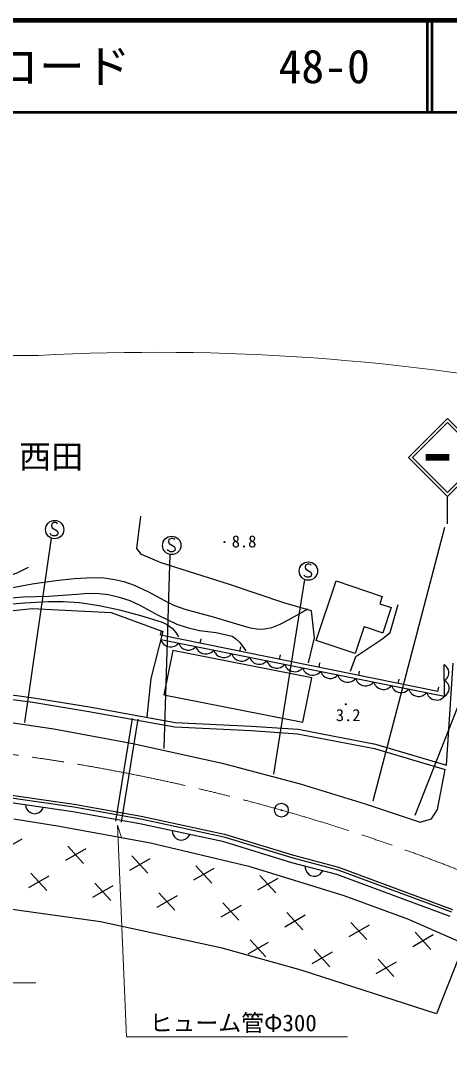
# Model space of a CAD drawing. Units: millimetres, scale not verified. Extents: x 40000 to 680000, y 20000 to 380000.
# Drawn here: x 133367 to 180186, y 267868 to 380000 of the extents above; entities that cross this region are included whole.
import ezdxf
from ezdxf.enums import TextEntityAlignment as Align

# ---------------------------------------------------------------- set-up
doc = ezdxf.new("R2010")
doc.units = ezdxf.units.MM
doc.header["$LTSCALE"] = 1000
doc.linetypes.add('CHAIN', pattern=[18.5, 12, -1.5, 3.5, -1.5])
for name, color, linetype, lineweight in [('M-BGD', 7, 'Continuous', 25), ('M-BGD-EXST', 7, 'Continuous', 25), ('M-BMK', 2, 'CHAIN', 13), ('M-BMK-SRVR', 3, 'Continuous', 25), ('M-STR-HTXT', 7, 'Continuous', 13), ('M-STR-STRC', 7, 'Continuous', 25), ('M-TTL', 2, 'Continuous', 140), ('M-TTL-LINE', 7, 'Continuous', 50)]:
    doc.layers.add(name, color=color, linetype=linetype, lineweight=lineweight)
doc.layers.add('M-BMK-HTXT', color=7, linetype='Continuous')
doc.layers.add('M-TTL-TXT', color=7, linetype='Continuous')
doc.styles.add('ＭＳ ゴシック', font='')
doc.styles.get('ＭＳ ゴシック').set_extended_font_data('MS Gothic')

msp = doc.modelspace()

# ---------------------------------------------------------------- linework, layer by layer
at = {"layer": 'M-BGD'}
for p, q in [((146051, 322394), (146507, 325925)), ((146564, 321768), (146051, 322394)), ((148728, 320857), (146564, 321768)), ((156187, 318465), (148728, 320857)), ((162109, 316472), (156187, 318465)), ((165640, 312372), (167804, 318864)), ((167804, 318864), (172851, 317182)), ((165127, 315618), (162109, 316472)), ((172851, 317182), (172581, 316372)), ((172581, 316372), (173820, 315959)), ((173726, 313227), (174580, 316302)), ((124281, 314846), (134647, 315846)), ((134647, 315846), (143264, 315408)), ((143264, 315408), (148884, 313348)), ((165469, 312657), (165127, 315618)), ((173820, 315959), (172902, 313204)), ((148884, 313348), (147573, 308227)), ((148649, 312945), (148748, 313435)), ((178928, 306791), (148649, 312945)), ((170873, 313881), (169897, 310953)), ((170873, 313881), (172902, 313204)), ((172929, 312600), (173726, 313227)), ((148674, 312488), (148752, 312268)), ((148674, 312488), (179645, 306304)), ((148752, 312268), (148846, 312127)), ((148846, 312127), (148980, 311978)), ((148980, 311978), (149192, 311813)), ((149192, 311813), (149419, 311727)), ((149898, 311672), (150157, 311743)), ((150157, 311743), (150337, 311829)), ((150337, 311829), (150478, 311924)), ((150478, 311924), (150635, 312096)), ((150635, 312096), (150710, 311888)), ((150710, 311888), (150799, 311753)), ((150799, 311753), (150926, 311612)), ((152974, 312066), (153074, 312556)), ((164786, 309924), (165469, 312657)), ((169897, 310953), (165640, 312372)), ((169967, 310607), (172929, 312600)), ((149976, 311294), (149019, 306450)), ((149419, 311727), (149655, 311680)), ((149655, 311680), (149898, 311672)), ((165146, 308297), (149976, 311294)), ((150926, 311612), (151127, 311456)), ((151127, 311456), (151343, 311374)), ((151343, 311374), (151567, 311329)), ((151567, 311329), (151798, 311322)), ((151798, 311322), (152044, 311389)), ((152044, 311389), (152215, 311471)), ((152215, 311471), (152349, 311560)), ((152349, 311560), (152498, 311724)), ((152498, 311724), (152577, 311505)), ((152577, 311505), (152671, 311363)), ((152671, 311363), (152804, 311214)), ((152804, 311214), (153016, 311050)), ((153016, 311050), (153244, 310964)), ((153244, 310964), (153479, 310917)), ((153479, 310917), (153722, 310909)), ((153722, 310909), (153981, 310979)), ((153981, 310979), (154161, 311066)), ((154161, 311066), (154303, 311160)), ((154303, 311160), (154459, 311333)), ((154459, 311333), (154538, 311113)), ((154538, 311113), (154632, 310972)), ((154632, 310972), (154766, 310823)), ((154766, 310823), (154977, 310658)), ((154977, 310658), (155205, 310572)), ((155942, 310588), (156123, 310674)), ((156123, 310674), (156264, 310768)), ((156264, 310768), (156421, 310941)), ((156421, 310941), (156499, 310721)), ((156499, 310721), (156593, 310580)), ((157300, 311187), (157399, 311677)), ((161625, 310307), (161725, 310797)), ((169398, 309013), (169967, 310607)), ((155205, 310572), (155440, 310525)), ((155440, 310525), (155684, 310517)), ((155684, 310517), (155942, 310588)), ((156593, 310580), (156727, 310431)), ((156727, 310431), (156939, 310267)), ((156939, 310267), (157166, 310180)), ((157166, 310180), (157402, 310133)), ((157402, 310133), (157645, 310126)), ((157645, 310126), (157904, 310196)), ((157904, 310196), (158084, 310283)), ((158084, 310283), (158225, 310377)), ((158225, 310377), (158382, 310549)), ((158382, 310549), (158457, 310341)), ((158457, 310341), (158546, 310207)), ((158546, 310207), (158673, 310065)), ((158673, 310065), (158874, 309909)), ((158874, 309909), (159090, 309827)), ((159090, 309827), (159314, 309782)), ((159314, 309782), (159545, 309775)), ((159545, 309775), (159791, 309842)), ((159791, 309842), (159962, 309924)), ((159962, 309924), (160096, 310013)), ((160096, 310013), (160245, 310177)), ((160245, 310177), (160324, 309958)), ((160324, 309958), (160418, 309817)), ((160418, 309817), (160551, 309668)), ((160551, 309668), (160763, 309503)), ((160763, 309503), (160991, 309417)), ((161728, 309433), (161909, 309519)), ((161909, 309519), (162050, 309613)), ((162050, 309613), (162207, 309786)), ((162207, 309786), (162285, 309566)), ((162285, 309566), (162379, 309425)), ((165951, 309428), (166051, 309918)), ((179645, 306304), (179592, 309740)), ((179764, 309604), (179593, 309704)), ((179868, 309504), (179764, 309604)), ((179972, 309369), (179868, 309504)), ((179875, 298787), (180594, 309881)), ((160991, 309417), (161226, 309370)), ((161226, 309370), (161469, 309362)), ((161469, 309362), (161728, 309433)), ((162379, 309425), (162513, 309276)), ((162513, 309276), (162725, 309111)), ((162725, 309111), (162952, 309025)), ((162952, 309025), (163187, 308978)), ((163187, 308978), (163431, 308970)), ((163431, 308970), (163689, 309041)), ((163689, 309041), (163870, 309127)), ((163870, 309127), (164011, 309222)), ((164011, 309222), (164168, 309394)), ((164168, 309394), (164246, 309175)), ((164246, 309175), (164341, 309033)), ((164341, 309033), (164474, 308884)), ((164474, 308884), (164686, 308720)), ((164686, 308720), (164913, 308634)), ((164913, 308634), (165149, 308587)), ((165149, 308587), (165392, 308579)), ((165392, 308579), (165651, 308650)), ((165651, 308650), (165831, 308736)), ((165831, 308736), (165972, 308830)), ((165972, 308830), (166129, 309003)), ((166129, 309003), (166204, 308794)), ((166204, 308794), (166293, 308660)), ((166293, 308660), (166420, 308518)), ((166420, 308518), (166621, 308362)), ((167538, 308295), (167709, 308377)), ((167709, 308377), (167843, 308467)), ((167843, 308467), (167992, 308631)), ((167992, 308631), (168071, 308411)), ((168071, 308411), (168165, 308270)), ((170277, 308549), (170376, 309039)), ((180077, 309167), (179972, 309369)), ((179988, 308350), (180087, 308555)), ((180114, 308964), (180077, 309167)), ((180087, 308555), (180118, 308760)), ((180118, 308760), (180114, 308964)), ((147573, 308227), (147136, 304043)), ((164189, 303453), (165146, 308297)), ((166621, 308362), (166837, 308280)), ((166837, 308280), (167061, 308235)), ((167061, 308235), (167292, 308228)), ((167292, 308228), (167538, 308295)), ((168165, 308270), (168298, 308121)), ((168298, 308121), (168510, 307956)), ((168510, 307956), (168738, 307870)), ((168738, 307870), (168973, 307823)), ((168973, 307823), (169216, 307815)), ((169216, 307815), (169475, 307886)), ((169475, 307886), (169656, 307972)), ((169656, 307972), (169797, 308066)), ((169797, 308066), (169954, 308239)), ((169954, 308239), (170032, 308019)), ((170032, 308019), (170126, 307878)), ((170126, 307878), (170260, 307729)), ((170260, 307729), (170472, 307565)), ((170472, 307565), (170699, 307478)), ((170699, 307478), (170935, 307431)), ((170935, 307431), (171178, 307424)), ((171178, 307424), (171437, 307494)), ((171437, 307494), (171617, 307581)), ((171617, 307581), (171758, 307675)), ((171758, 307675), (171915, 307848)), ((171915, 307848), (171993, 307628)), ((171993, 307628), (172088, 307487)), ((172088, 307487), (172221, 307338)), ((172221, 307338), (172433, 307173)), ((173578, 307189), (173719, 307283)), ((173719, 307283), (173876, 307456)), ((173876, 307456), (173951, 307247)), ((173951, 307247), (174040, 307113)), ((174602, 307670), (174702, 308160)), ((178928, 306791), (179027, 307281)), ((179619, 308004), (179788, 308108)), ((179791, 307905), (179619, 308004)), ((179788, 308108), (179888, 308212)), ((179894, 307804), (179791, 307905)), ((179888, 308212), (179988, 308350)), ((179998, 307670), (179894, 307804)), ((180103, 307467), (179998, 307670)), ((180141, 307264), (180103, 307467)), ((180144, 307060), (180141, 307264)), ((128849, 306437), (134694, 305631)), ((128912, 306933), (134769, 306125)), ((134769, 306125), (140893, 305116)), ((149019, 306450), (164189, 303453)), ((172433, 307173), (172660, 307087)), ((172660, 307087), (172896, 307040)), ((172896, 307040), (173139, 307032)), ((173139, 307032), (173398, 307103)), ((173398, 307103), (173578, 307189)), ((174040, 307113), (174167, 306972)), ((174167, 306972), (174368, 306815)), ((174368, 306815), (174584, 306733)), ((174584, 306733), (174808, 306689)), ((174808, 306689), (175039, 306681)), ((175039, 306681), (175285, 306748)), ((175285, 306748), (175456, 306830)), ((175456, 306830), (175590, 306920)), ((175590, 306920), (175739, 307084)), ((175739, 307084), (175818, 306864)), ((175818, 306864), (175912, 306723)), ((175912, 306723), (176046, 306574)), ((176046, 306574), (176257, 306409)), ((176257, 306409), (176485, 306323)), ((176485, 306323), (176720, 306276)), ((176720, 306276), (176964, 306268)), ((176964, 306268), (177222, 306339)), ((177222, 306339), (177403, 306426)), ((177403, 306426), (177544, 306520)), ((177544, 306520), (177701, 306692)), ((177701, 306692), (177779, 306473)), ((177779, 306473), (177873, 306332)), ((177873, 306332), (178007, 306183)), ((178007, 306183), (178219, 306018)), ((179364, 306034), (179505, 306128)), ((179505, 306128), (179662, 306301)), ((179645, 306304), (179814, 306409)), ((179814, 306409), (179914, 306512)), ((179914, 306512), (180014, 306650)), ((180014, 306650), (180113, 306855)), ((180113, 306855), (180144, 307060)), ((134694, 305631), (140808, 304623)), ((140893, 305116), (150249, 303441)), ((178219, 306018), (178446, 305932)), ((178446, 305932), (178682, 305885)), ((178682, 305885), (178925, 305877)), ((178925, 305877), (179184, 305948)), ((179184, 305948), (179364, 306034)), ((140808, 304623), (150193, 302943)), ((143783, 292654), (145598, 303874)), ((144375, 292558), (146190, 303778)), ((150193, 302943), (158524, 302540)), ((150249, 303441), (158552, 303039)), ((158552, 303039), (163672, 302701)), ((158524, 302540), (163609, 302204)), ((163609, 302204), (172007, 300592)), ((163672, 302701), (172125, 301078)), ((172007, 300592), (179733, 298308)), ((172125, 301078), (179875, 298787)), ((178872, 293936), (179702, 298283)), ((130691, 294927), (139086, 293728)), ((130752, 295424), (139166, 294222)), ((130788, 295722), (139213, 294518)), ((133899, 294469), (133944, 294220)), ((133944, 294220), (134034, 294005)), ((134034, 294005), (134204, 293779)), ((135618, 293779), (135765, 293960)), ((135765, 293960), (135879, 294186)), ((139166, 294222), (146484, 292911)), ((139213, 294518), (146542, 293206)), ((132644, 292909), (137621, 292124)), ((134204, 293779), (134385, 293632)), ((134385, 293632), (134611, 293519)), ((134611, 293519), (134928, 293474)), ((134928, 293474), (135177, 293519)), ((135177, 293519), (135392, 293609)), ((135392, 293609), (135618, 293779)), ((139086, 293728), (146387, 292421)), ((146484, 292911), (155546, 290946)), ((146542, 293206), (155621, 291237)), ((137621, 292124), (147555, 290294)), ((146387, 292421), (155420, 290462)), ((149926, 291653), (149953, 291402)), ((133508, 290706), (131289, 289428)), ((149953, 291402), (150028, 291181)), ((150028, 291181), (150181, 290943)), ((150181, 290943), (150351, 290783)), ((150351, 290783), (150569, 290654)), ((150569, 290654), (150882, 290587)), ((150882, 290587), (151133, 290614)), ((151133, 290614), (151354, 290689)), ((151354, 290689), (151592, 290842)), ((151592, 290842), (151752, 291012)), ((151752, 291012), (151881, 291229)), ((155420, 290462), (162950, 288170)), ((155546, 290946), (163087, 288651)), ((155621, 291237), (163169, 288940)), ((140498, 289634), (138278, 288356)), ((138521, 289938), (140255, 288053)), ((147555, 290294), (158274, 287767)), ((147487, 288563), (145268, 287284)), ((145510, 288866), (147245, 286981)), ((163087, 288651), (168001, 287341)), ((163169, 288940), (168092, 287627)), ((154477, 287491), (152257, 286213)), ((152500, 287794), (154234, 285909)), ((158274, 287767), (168644, 284543)), ((162950, 288170), (167849, 286864)), ((164433, 287775), (164449, 287522)), ((164449, 287522), (164513, 287298)), ((164513, 287298), (164655, 287053)), ((166227, 287048), (166366, 287259)), ((168001, 287341), (180417, 282753)), ((168092, 287627), (180526, 283033)), ((136467, 286676), (134248, 285397)), ((134490, 286979), (136225, 285094)), ((161466, 286419), (159247, 285141)), ((159489, 286722), (161223, 284838)), ((164655, 287053), (164817, 286886)), ((164817, 286886), (165028, 286746)), ((165028, 286746), (165338, 286664)), ((165338, 286664), (165590, 286679)), ((165590, 286679), (165814, 286744)), ((165814, 286744), (166059, 286886)), ((166059, 286886), (166227, 287048)), ((167849, 286864), (180235, 282287)), ((143457, 285604), (141237, 284325)), ((141480, 285907), (143214, 284022)), ((148469, 284835), (150203, 282951)), ((150446, 284532), (148227, 283254)), ((155458, 283764), (157193, 281879)), ((168644, 284543), (175616, 282016)), ((142089, 281695), (131640, 283133)), ((157435, 283460), (155216, 282182)), ((162448, 282692), (164182, 280807)), ((155377, 278819), (142089, 281695)), ((164425, 282389), (162205, 281110)), ((169437, 281620), (171172, 279736)), ((175616, 282016), (182324, 279053)), ((171414, 281317), (169195, 280039)), ((176427, 280548), (178161, 278664)), ((160394, 279430), (158175, 278152)), ((158417, 279733), (160152, 277848)), ((178403, 280245), (176184, 278967)), ((181793, 279287), (178768, 271630)), ((164005, 276423), (155377, 278819)), ((167384, 278358), (165164, 277080)), ((165407, 278661), (167141, 276777)), ((174373, 277286), (172154, 276008)), ((172396, 277590), (174130, 275705)), ((178768, 271630), (164005, 276423))]:
    msp.add_line(p, q, dxfattribs=at)
for points in [[(110310, 310803), (111724, 311565), (113073, 312425), (113857, 313059), (114878, 314044), (115471, 314586), (116271, 315160), (117042, 315518), (118002, 315824), (121197, 316801), (124433, 317687), (128166, 318465), (131874, 319344), (132994, 319761), (134091, 320286), (134224, 320355)], [(132140, 318075), (134642, 318545), (137211, 318919), (139205, 319131), (141263, 319238), (142462, 319193), (143648, 319032), (144625, 318804), (145765, 318418), (147320, 317679), (149081, 316721), (150157, 316199), (151296, 315774), (154407, 314943), (157650, 313969), (158437, 313758), (159416, 313617), (160025, 313634), (160788, 313796), (161722, 314168), (162633, 314643), (164765, 315827)], [(129665, 316799), (133649, 317137), (136467, 317221), (139503, 317424), (140700, 317517), (141957, 317504), (142952, 317382), (144131, 317113), (145282, 316727), (146394, 316240), (148407, 315149), (150445, 314168), (151559, 313799), (152910, 313478), (154708, 313238), (156460, 312838), (156872, 312564), (157292, 312148), (157973, 311228)], [(131220, 316250), (133811, 316493), (136415, 316627), (138016, 316623), (139797, 316510), (141965, 316171), (144152, 315717), (146456, 315113), (148724, 314403), (149285, 314135), (149939, 313682), (150331, 313252), (150578, 312827), (150604, 312771)]]:
    msp.add_lwpolyline(points, dxfattribs=at)
for centre, radius in [((155623, 323114), 50), ((155623, 323114), 30), ((155623, 323114), 10), ((168863, 305411), 50), ((168863, 305411), 30), ((168863, 305411), 10)]:
    msp.add_circle(centre, radius, dxfattribs=at)
at = {"layer": 'M-BGD-EXST'}
for p, q in [((137010, 325231), (136770, 325111)), ((137170, 325231), (137010, 325231)), ((137330, 325191), (137170, 325231)), ((137410, 325111), (137330, 325191)), ((136770, 325111), (136730, 324871)), ((136730, 324871), (136810, 324671)), ((136810, 324671), (137370, 324351)), ((137370, 324351), (137450, 324151)), ((137450, 324151), (137410, 323911)), ((133818, 303413), (136731, 323526)), ((136690, 323911), (136610, 324031)), ((136930, 323791), (136690, 323911)), ((137210, 323791), (136930, 323791)), ((137410, 323911), (137210, 323791)), ((149552, 323380), (149512, 323140)), ((149512, 323140), (149592, 322940)), ((149792, 323500), (149552, 323380)), ((149952, 323500), (149792, 323500)), ((150112, 323460), (149952, 323500)), ((150192, 323380), (150112, 323460)), ((149472, 322180), (149392, 322300)), ((149712, 322060), (149472, 322180)), ((149592, 322940), (150152, 322620)), ((149992, 322060), (149712, 322060)), ((150192, 322180), (149992, 322060)), ((150152, 322620), (150232, 322420)), ((150232, 322420), (150192, 322180)), ((149049, 300575), (149705, 321737)), ((164705, 320704), (164465, 320584)), ((164865, 320704), (164705, 320704)), ((165025, 320664), (164865, 320704)), ((164465, 320584), (164425, 320344)), ((164425, 320344), (164505, 320144)), ((164505, 320144), (165065, 319824)), ((165105, 320584), (165025, 320664)), ((165065, 319824), (165145, 319624)), ((165145, 319624), (165105, 319384)), ((161022, 297803), (164391, 319014)), ((164385, 319384), (164305, 319504)), ((164625, 319264), (164385, 319384)), ((164905, 319264), (164625, 319264)), ((165105, 319384), (164905, 319264)), ((176455, 293322), (184399, 313554))]:
    msp.add_line(p, q, dxfattribs=at)
for centre in [(137090, 324471), (149872, 322740), (164785, 319944)]:
    msp.add_circle(centre, 1000, dxfattribs=at)
at = {"layer": 'M-BMK'}
msp.add_arc((105347, 94729), 206994, 56.67602, 90.23193, dxfattribs=at)
at = {"layer": 'M-BMK-SRVR'}
for radius in [750, 30]:
    msp.add_circle((161842, 293864), radius, dxfattribs=at)
at = {"layer": 'M-STR-HTXT'}
for p, q in [((63655, 343463), (135311, 343463)), ((143936, 292238), (144421, 290758)), ((144950, 269137), (143936, 292238)), ((107919, 275022), (135046, 275022)), ((144950, 269137), (169063, 269137))]:
    msp.add_line(p, q, dxfattribs=at)
msp.add_arc((148189, 104246), 239564, 78.68862, 93.08145, dxfattribs=at)
at = {"layer": 'M-STR-STRC'}
for p, q in [((179957, 336583), (175714, 332340)), ((184200, 332340), (179957, 336583)), ((176139, 332340), (179957, 336158)), ((179957, 336158), (183775, 332340)), ((175714, 332340), (179957, 328097)), ((179957, 328522), (176139, 332340)), ((177627, 332690), (177627, 331990)), ((177757, 332690), (177757, 331990)), ((177887, 332690), (177887, 331990)), ((178017, 332690), (178017, 331990)), ((178147, 332690), (178147, 331990)), ((178277, 332690), (178277, 331990)), ((178407, 332690), (178407, 331990)), ((178537, 332690), (178537, 331990)), ((178667, 332690), (178667, 331990)), ((178797, 332690), (178797, 331990)), ((178927, 332690), (178927, 331990)), ((179057, 332690), (179057, 331990)), ((179187, 332690), (179187, 331990)), ((179317, 332690), (179317, 331990)), ((179447, 332690), (179447, 331990)), ((179577, 332690), (179577, 331990)), ((179707, 332690), (179707, 331990)), ((179837, 332690), (179837, 331990)), ((183775, 332340), (179957, 328522)), ((179957, 328097), (184200, 332340)), ((179967, 332690), (179967, 331990)), ((180097, 332690), (180097, 331990)), ((179957, 325097), (179957, 328097)), ((171874, 294890), (179691, 324725)), ((130309, 303723), (137008, 302749)), ((137008, 302749), (145637, 301127)), ((145637, 301127), (155388, 299005)), ((155388, 299005), (163879, 296724)), ((163879, 296724), (170975, 294570)), ((170975, 294570), (176971, 292542)), ((178238, 292922), (178872, 293936)), ((176971, 292542), (178238, 292922))]:
    msp.add_line(p, q, dxfattribs=at)
at = {"layer": 'M-TTL'}
msp.add_line((680000, 380000), (40000, 380000), dxfattribs=at)
at = {"layer": 'M-TTL-LINE'}
for p, q in [((177750, 380000), (177750, 370000)), ((178250, 380000), (178250, 370000)), ((40000, 370000), (680000, 370000))]:
    msp.add_line(p, q, dxfattribs=at)

# ---------------------------------------------------------------- texts
at = {"layer": 'M-BGD', "style": 'ＭＳ ゴシック'}
for s, p in [('8.8', (156420, 322122)), ('3.2', (167787, 303176))]:
    msp.add_text(s, height=1320, dxfattribs=at).set_placement(p, align=Align.BOTTOM_LEFT)
at = {"layer": 'M-BMK-HTXT', "style": 'ＭＳ ゴシック'}
msp.add_text('西田', height=2566, dxfattribs=at).set_placement((133202, 330383), align=Align.BOTTOM_LEFT)
at = {"layer": 'M-STR-HTXT', "style": 'ＭＳ ゴシック'}
msp.add_text('ヒューム管Φ300', height=1833, dxfattribs=at).set_placement((147455, 269187), align=Align.BOTTOM_LEFT)
at = {"layer": 'M-TTL-TXT', "style": 'ＭＳ ゴシック'}
for s, p in [('図面コード', (120380, 375000)), ('48-0', (161521, 375000))]:
    msp.add_text(s, height=3666, dxfattribs=at).set_placement(p, align=Align.MIDDLE_LEFT)

doc.saveas('drawing.dxf')
